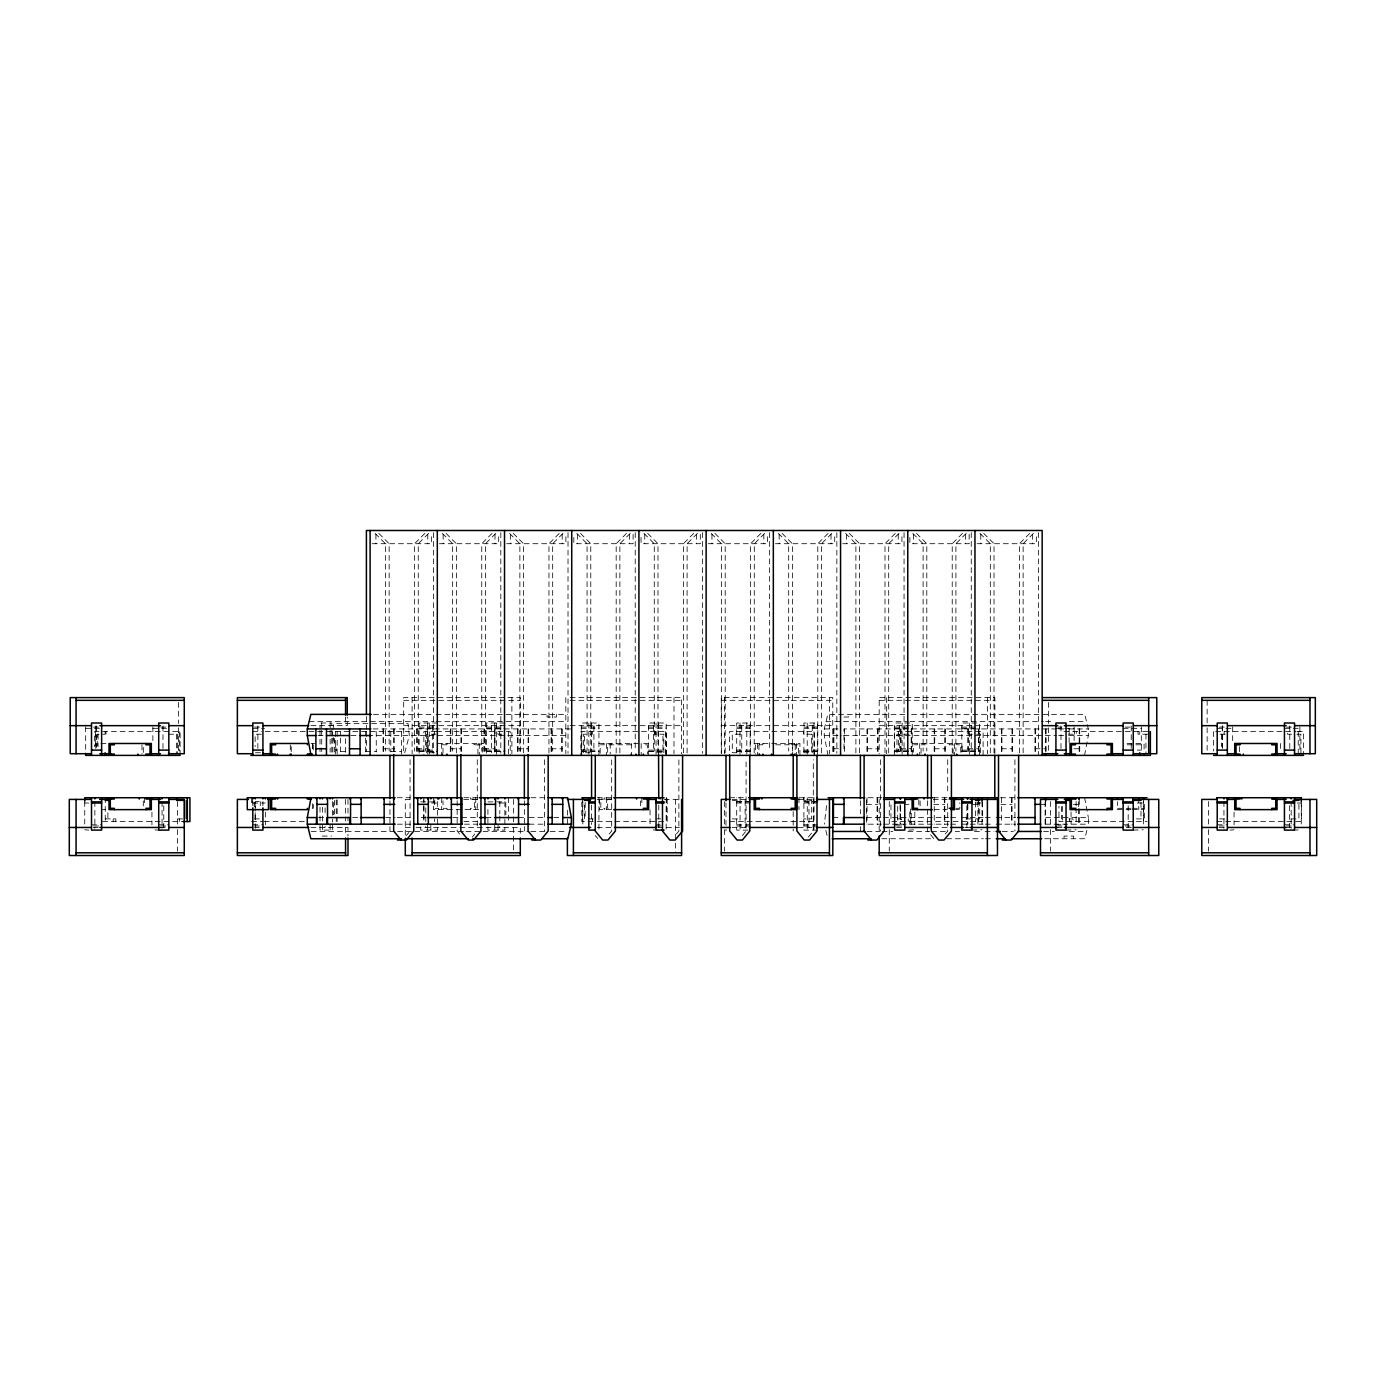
<?xml version="1.0" encoding="UTF-8"?>
<svg xmlns="http://www.w3.org/2000/svg" width="1386" height="1386" viewBox="0 0 1386 1386"><rect width="100%" height="100%" fill="white"/><g stroke="black" fill="none" stroke-linecap="round" stroke-linejoin="round"><path stroke-width="0.75" stroke-dasharray="5 3.75" d="M332.9 729.59L333.853 723.648L408.056 723.648L409.32 735.55L404.019 755.387M826.576 805.664L824.306 824.185M1084.545 755.387L1088.322 735.55L1088.322 728.932L1084.753 714.379L909.857 714.379M828.031 755.387L824.254 735.55L824.254 728.932L827.823 714.379L907.709 714.379M1086.832 830.422L1084.805 838.738L1043.779 838.738M406.358 835.533L408.818 832.518M472.331 837.04L474.792 834.025M609.199 834.025L611.676 831.011L611.676 759.719M676.42 834.025L678.88 831.011L678.88 759.719M742.394 835.533L746.084 831.011L746.084 759.719M808.35 837.04L813.305 831.011L813.305 759.719M945.235 834.025L947.712 831.011L947.712 802.927M424.844 533.419L414.553 543.71L414.553 751.073M428.551 533.419L418.26 543.71L418.26 751.073M492.047 533.419L481.756 543.71L481.756 751.073M495.755 533.419L485.464 543.71L485.464 751.073M559.251 533.419L548.96 543.71L548.96 753.239M562.959 533.419L552.668 543.71L552.668 751.073M626.472 533.419L616.181 543.71L616.181 753.239M630.162 533.419L619.871 543.71L619.871 753.239M693.676 533.419L683.385 543.71L683.385 753.239M697.383 533.419L687.092 543.71L687.092 753.239M760.879 533.419L750.588 543.71L750.588 751.073M764.587 533.419L754.296 543.71L754.192 755.387M828.083 533.419L817.792 543.71L817.792 751.073M831.791 533.419L821.5 543.71L821.5 753.239M895.287 533.419L884.996 543.71L884.996 753.239M898.994 533.419L888.703 543.71L888.703 753.239M962.49 533.419L952.217 543.71L952.217 753.239M966.198 533.419L955.907 543.71L955.907 751.073M1029.711 533.419L1019.42 543.71L1019.42 753.239M1033.402 533.419L1023.128 543.71L1023.128 753.239M372.228 543.71L431.496 543.71L431.496 534.268M439.431 543.71L498.7 543.71L498.7 534.268M506.635 543.71L565.904 543.71L565.904 534.268M708.246 543.71L767.515 543.71L767.515 534.268M775.467 543.71L834.736 543.71L834.736 534.268M842.671 543.71L901.939 543.71L901.939 534.268M977.078 543.71L1036.347 543.71L1036.347 534.268M570.131 697.608L681.6 697.608L681.6 753.707M403.69 700.328L520.304 700.328M570.131 700.328L681.6 700.328M721.257 700.328L832.761 700.328M879.192 700.328L994.871 700.328M373.475 714.379L433.922 714.379M436.088 714.379L567.792 714.379M843.866 717.03L848.544 717.03L848.544 714.379M309.078 721.656L433.974 721.656M436.088 721.656L567.411 721.656M826.039 721.656L908.194 721.656M909.996 721.656L1043.467 721.656M1045.633 721.656L1054.244 721.656M1069.316 721.656L1086.537 721.656M437.647 723.007L419.126 723.007L419.126 755.387M504.868 723.007L486.347 723.007L486.347 755.387M310.949 725.658L347.262 725.658L347.262 717.03M403.69 725.658L520.304 725.658M570.131 725.658L681.6 725.658M721.257 725.658L832.761 725.658M879.192 725.658L994.871 725.658M93.538 727.096L99.601 727.096M160.741 727.096L166.805 727.096M254.504 727.096L260.568 727.096M419.126 727.096L435.637 727.096M486.347 727.096L502.841 727.096M581.254 727.096L598.943 727.096M648.457 727.096L666.164 727.096M736.694 727.096L750.121 727.096M803.897 727.096L817.324 727.096M894.628 727.096L912.231 727.096M961.832 727.096L979.434 727.096M1057.951 727.096L1061.988 727.096M1125.155 727.096L1131.219 727.096M1219.247 727.096L1225.311 727.096M1286.451 727.096L1292.514 727.096M85.672 728.308L101.628 728.308M152.876 728.308L168.832 728.308M252.806 728.308L264.605 728.308M419.126 728.308L437.647 728.308M486.347 728.308L504.868 728.308M581.254 728.308L598.943 728.308M648.457 728.308L666.164 728.308M736.694 728.308L750.121 728.308M803.897 728.308L817.324 728.308M894.628 728.308L912.231 728.308M961.832 728.308L979.434 728.308M1055.924 728.308L1074.133 728.308M1123.145 728.308L1141.336 728.308M1217.22 728.308L1232.674 728.308M1284.441 728.308L1299.877 728.308M373.059 728.932L571.361 728.932M824.254 728.932L839.206 728.932M1056.582 728.932L843.97 728.932L843.97 752.182M1058.661 728.932L1067.047 728.932M1068.606 728.932L1088.322 728.932M252.495 731.583L261.4 731.583M265.194 731.583L324.913 731.583M326.576 731.583L409.32 731.583M436.122 731.583L423.873 731.583L423.873 755.387M436.573 731.583L510.204 731.583L510.204 755.387M1063.928 731.583L1150.363 731.583M1215.661 731.583L1296.101 731.583M1297.209 731.583L1303.568 731.583L1303.568 755.387M168.642 734.216L177.46 734.216L177.46 752.737M261.4 734.216L255.145 734.216L255.145 746.569M436.122 734.216L426.507 734.216L426.507 752.737M501.923 734.216L497.955 734.216L497.955 731.583M740.245 734.216L732.258 734.216L732.31 752.737L740.245 752.737M909.025 734.216L896.967 734.216L896.967 752.737M972.366 734.216L968.398 734.216L968.398 731.583M976.506 734.216L980.474 734.216L980.474 752.737M1068.346 734.216L1076.281 734.216L1076.281 731.583M1147.712 734.216L1138.01 734.216L1138.01 731.583M1220.165 734.216L1225.501 734.216M1291.596 734.216L1287.629 734.216L1287.629 731.583M1296.949 734.216L1300.917 734.216L1300.917 752.737M318 735.55L324.878 735.55M350.987 735.55L357.38 735.55M367.775 735.55L567.706 735.55M824.254 735.55L841.839 735.55M843.97 735.55L1056.582 735.55M1058.661 735.55L1067.047 735.55M1068.606 735.55L1088.322 735.55M100.953 743.485L106.254 743.485M311.088 743.485L314.622 743.485M436.936 743.485L484.009 743.485M598.839 743.485L639.137 743.485M648.665 743.485L643.381 743.485L643.381 744.802L647.349 744.802L647.349 754.071M754.192 743.485L799.93 743.485L799.93 755.387M912.127 743.485L962.057 743.485L962.057 751.42M1127.13 743.485L1144.074 743.485L1144.074 752.217M631.358 744.802L607.657 744.802L607.657 754.071M775.727 744.802L798.613 744.802L798.613 754.071M1127.13 744.802L1144.074 744.802M383.09 748.769L394.213 748.769M416.701 748.769L427.806 748.769M450.294 748.769L461.417 748.769M483.905 748.769L495.01 748.769M517.515 748.769L528.62 748.769M551.108 748.769L562.231 748.769M833.384 748.769L839.206 748.769M866.978 748.769L878.1 748.769M900.588 748.769L911.174 748.769M934.199 748.769L945.304 748.769M967.792 748.769L978.377 748.769M1001.402 748.769L1012.508 748.769M1034.995 748.769L1045.581 748.769M1073.89 748.769L1079.711 748.769M419.126 750.103L437.647 750.103M486.347 750.103L504.868 750.103M581.254 750.103L598.943 750.103M648.457 750.103L666.164 750.103M736.694 750.103L750.121 750.103M803.897 750.103L817.324 750.103M894.628 750.103L912.231 750.103M961.832 750.103L979.434 750.103M1137.3 750.103L1141.336 750.103M340.523 751.42L345.807 751.42M365.661 751.42L376.247 751.42M390.8 751.42L401.386 751.42M419.126 751.229L437.647 751.229M486.347 751.229L504.868 751.229M581.254 751.229L598.943 751.229M648.457 751.229L666.164 751.229M736.694 751.229L750.121 751.229M803.897 751.229L817.324 751.229M894.628 751.229L912.231 751.229M961.832 751.229L979.434 751.229M419.126 751.61L437.647 751.61M486.347 751.61L504.868 751.61M581.254 751.61L598.943 751.61M648.457 751.61L666.164 751.61M736.694 751.61L750.121 751.61M803.897 751.61L817.324 751.61M894.628 751.61L912.231 751.61M961.832 751.61L979.434 751.61M255.457 752.737L263.08 752.737M434.459 752.737L428.187 752.737L428.187 734.216M590.401 752.737L584.459 752.737L584.459 734.216M656.999 752.737L662.958 752.737L662.958 734.216M803.689 752.737L811.676 752.737L811.676 734.216L803.689 734.216L803.689 731.583M397.28 797.73L410.221 797.73M463.894 797.73L479.192 797.73M530.942 797.73L546.032 797.73M597.331 797.73L612.162 797.73M729.66 797.73L746.811 797.73M799.514 797.73L817.376 797.73M881.964 797.73L866.51 797.73L866.51 824.185L881.427 824.185M933.298 797.73L948.474 797.73M1000.536 797.73L1015.609 797.73M611.624 799.046L607.657 799.046L607.657 808.315L611.624 808.315M409.615 799.41L405.284 799.41L405.284 836.087M463.704 799.41L479.192 799.41M597.21 799.41L612.352 799.41M664.292 799.41L679.435 799.41M732.085 799.41L747.227 799.41M798.197 799.41L814.31 799.41M933.298 799.41L948.44 799.41M732.31 800.38L740.245 800.38M259.286 801.506L255.249 801.506L255.249 828.343M736.694 801.506L750.173 801.506M803.897 801.506L817.376 801.506M420.72 801.888L428.811 801.888M429.573 801.888L437.647 801.888M487.924 801.888L496.015 801.888M496.777 801.888L504.868 801.888M736.694 801.888L750.173 801.888M803.897 801.888L817.376 801.888M84.737 803.014L88.791 803.014M252.806 803.014L265.35 803.014M431.583 803.014L437.647 803.014M498.804 803.014L504.868 803.014M736.694 803.014L750.173 803.014M803.897 803.014L817.376 803.014M975.969 803.014L982.033 803.014M1137.265 803.014L1143.329 803.014M1297.209 803.014L1301.263 803.014M866.51 804.348L877.615 804.348M905.404 804.348L908.939 804.348M933.714 804.348L944.819 804.348M972.608 804.348L978.429 804.348M1000.917 804.348L1012.04 804.348M1039.812 804.348L1045.633 804.348M1073.422 804.348L1079.244 804.348M955.838 808.315L959.805 808.315L959.805 802.754M1117.601 808.315L1131.028 808.315M1132.431 808.315L1143.727 808.315M102.287 809.632L105.804 809.632M478.724 809.632L433.402 809.632L433.402 797.73M611.624 809.632L599.514 809.632L599.514 797.73M934.355 809.632L947.366 809.632M955.838 809.632L959.355 809.632M1131.028 809.632L1117.601 809.632L1117.601 801.697M1132.431 809.632L1143.727 809.632M318.537 817.567L324.878 817.567M352.668 817.567L359.009 817.567M385.741 817.567L395.218 817.567M397.384 817.567L410.377 817.567M421.188 817.567L426.23 817.567M452.945 817.567L477.46 817.567M486.105 817.567L494.767 817.567M518.572 817.567L524.913 817.567M529.157 817.567L545.893 817.567M553.759 817.567L560.637 817.567M832.899 817.567L839.258 817.567M866.51 817.567L881.427 817.567M883.575 817.567L948.492 817.567M950.657 817.567L959.32 817.567M961.486 817.567L983.124 817.567M985.29 817.567L993.935 817.567M996.101 817.567L1015.574 817.567M1045.633 817.567L1088.374 817.567L1088.374 824.185L1040.349 824.185M105.267 818.901L115.835 818.901L115.835 821.534M182.657 818.901L176.715 818.901L176.715 821.534M254.21 818.901L263.08 818.901M593.104 818.901L584.459 818.901L584.459 802.425M656.6 818.901L660.568 818.901M732.31 818.901L740.245 818.901M897.574 818.901L901.541 818.901L901.541 821.534M970.997 818.901L965.037 818.901L965.037 821.534M975.727 818.901L979.694 818.901L979.694 802.425M1068.952 818.901L1072.92 818.901L1072.92 821.534M1136.416 818.901L1144.351 818.901L1144.351 802.425M1219.559 818.901L1227.494 818.901M1290.99 818.901L1298.925 818.901L1298.925 802.425M102.633 821.534L183.056 821.534M251.559 821.534L263.08 821.534M264.258 821.534L305.405 821.534M463.981 821.534L478.898 821.534M593.104 821.534L581.808 821.534L581.808 802.061M597.331 821.534L667.186 821.534L667.186 797.73M729.66 821.534L814.327 821.534M1133.055 821.534L1058.973 821.534L1058.973 806.392M1136.416 821.534L1147.002 821.534M1216.908 821.534L1301.575 821.534L1301.575 797.73M397.384 824.185L410.377 824.185M464.466 824.185L477.46 824.185M529.157 824.185L545.893 824.185M883.575 824.185L948.492 824.185M950.657 824.185L959.32 824.185M961.486 824.185L983.124 824.185M985.29 824.185L993.935 824.185M996.101 824.185L1015.574 824.185M91.511 824.809L101.628 824.809M158.714 824.809L168.832 824.809M252.806 824.809L263.323 824.809M656.046 824.809L660.1 824.809M736.694 824.809L750.173 824.809M803.897 824.809L817.376 824.809M894.628 824.809L904.746 824.809M1055.924 824.809L1066.042 824.809M1123.145 824.809L1133.246 824.809M1217.22 824.809L1227.338 824.809M1284.441 824.809L1294.541 824.809M93.538 826.021L99.601 826.021M160.741 826.021L166.805 826.021M254.833 826.021L259.286 826.021M656.046 826.021L664.137 826.021M736.694 826.021L750.173 826.021M803.897 826.021L817.376 826.021M896.655 826.021L902.719 826.021M1057.951 826.021L1061.988 826.021M1125.155 826.021L1131.219 826.021M1219.247 826.021L1225.311 826.021M1286.451 826.021L1292.514 826.021M93.105 827.459L99.601 827.459M160.187 827.459L166.961 827.459M254.677 827.459L259.286 827.459M310.949 827.459L347.99 827.459L347.99 836.087M405.284 827.459L413.929 827.459M416.095 827.459L520.304 827.459L520.304 836.087M597.21 827.459L612.837 827.459M657.796 827.459L679.435 827.459M732.085 827.459L747.227 827.459M798.197 827.459L814.31 827.459M896.499 827.459L902.996 827.459M933.298 827.459L949.86 827.459M965.002 827.459L969.334 827.459M1057.795 827.459L1062.126 827.459M1126.298 827.459L1131.374 827.459M1219.091 827.459L1225.813 827.459M1286.173 827.459L1292.895 827.459M88.791 830.11L84.737 829.798M160.031 830.11L151.94 829.798M658.125 830.11L650.051 829.798M748.145 830.11L736.694 830.11L736.694 797.73M817.376 830.11L803.897 830.11L803.897 797.73M908.766 830.11L914.829 829.798M971.915 830.11L982.033 829.798M1066.007 830.11L1076.125 829.798M1133.211 830.11L1143.329 829.798M1230.006 830.11L1234.06 829.798M1293.173 830.11L1301.263 829.798M311.226 831.461L395.512 831.461M397.643 831.461L412.612 831.461M414.743 831.461L464.085 831.461M466.025 831.461L481.306 831.461M483.125 831.461L528.672 831.461M530.821 831.461L548.042 831.461M550.19 831.461L567.411 831.461M866.995 831.461L879.902 831.461M882.068 831.461L892.827 831.461M907.899 831.461L929.625 831.461M931.583 831.461L946.725 831.461M955.266 831.461L959.562 831.461M974.497 831.461L983.246 831.461M985.186 831.461L994.005 831.461M1002.286 831.461L1013.391 831.461M1043.519 831.461L1054.296 831.461M1069.368 831.461L1086.589 831.461M322.21 836.087L331.583 836.087M881.842 838.738L933.662 838.738M946.621 838.738L983.332 838.738M985.481 838.738L994.126 838.738M983.731 533.419L994.022 543.71L994.022 753.239M980.023 533.419L990.314 543.71L990.314 753.239M916.51 533.419L926.801 543.71L926.801 751.073M912.82 533.419L923.111 543.71L923.111 751.073M849.306 533.419L859.597 543.71L859.597 753.239M845.616 533.419L855.89 543.71L855.89 753.239M782.102 533.419L792.394 543.71L792.394 751.073M778.395 533.419L788.686 543.71L788.686 751.073M714.899 533.419L725.19 543.71L725.19 753.239M711.191 533.419L721.482 543.71L721.482 753.239M647.695 533.419L657.986 543.71L657.986 751.073M643.988 533.419L654.279 543.71L654.279 751.073M580.491 533.419L590.783 543.71L590.783 751.073M576.784 533.419L587.075 543.71L587.075 751.073M513.27 533.419L523.561 543.71L523.561 753.239M509.58 533.419L519.871 543.71L519.871 751.073M446.067 533.419L456.358 543.71L456.358 753.239M442.359 533.419L452.65 543.71L452.65 751.073M378.863 533.419L389.154 543.71L389.154 751.073M375.156 533.419L385.447 543.71L385.447 751.073M933.783 838.547L927.598 831.011L927.598 800.761M595.27 835.533L597.747 838.547M459.632 834.025L457.155 831.011L457.155 826.68M333.108 737.525L337.352 753.412M825.831 830.422L827.355 836.659M1084.597 797.73L1088.374 817.567M1301.263 801.506L1301.263 824.809M1299.877 726.853L1299.877 755.387M1298.214 731.583L1298.214 755.387M1291.146 801.506L1291.146 828.343M1289.777 725.918L1289.777 751.61M1289.482 805.768L1289.482 827.442M1280.404 743.485L1280.404 751.42M1239.396 746.656L1239.396 752.217M1234.06 812.109L1234.06 824.809M1232.674 726.853L1232.674 741.649M1224.133 731.583L1224.133 734.216M1223.942 801.506L1223.942 828.343M1222.573 725.918L1222.573 751.61M1222.279 725.935L1222.279 747.349M1221.534 734.216L1221.534 746.569M1213.547 731.583L1213.547 751.056M1208.505 801.576L1208.505 825.311M1208.505 829.573L1208.505 851.195M1207.137 700.328L1207.137 723.492M1207.137 727.806L1207.137 751.541M1145.945 734.216L1145.945 752.737M1143.641 797.73L1143.641 821.534M1143.329 801.506L1143.329 824.809M1141.336 726.853L1141.336 751.61M1140.99 802.425L1140.99 818.901M1139.777 731.583L1139.777 734.216M1138.772 797.73L1138.772 809.632M1131.236 725.918L1131.236 751.61M1128.187 805.768L1128.187 827.442M1079.711 728.932L1079.711 755.387M1079.192 728.932L1079.192 752.182M1079.244 799.375L1079.244 806.808M1079.244 808.748L1079.244 824.185M1078.706 801.732L1078.706 806.808M1078.706 808.748L1078.706 824.185M1076.125 801.506L1076.125 805.751M1076.125 807.865L1076.125 824.809M1074.496 731.583L1074.496 734.216M1074.133 726.853L1074.133 741.649M1073.44 838.738L1073.44 836.087L1064.067 836.087L1064.067 838.738M1071.066 811.884L1071.066 824.098M1069.559 818.901L1069.559 821.534M1069.126 728.932L1069.126 746.309M1062.334 806.392L1062.334 821.534M1061.624 806.548L1061.624 818.901M1060.983 725.935L1060.983 751.42M1050.571 801.576L1050.571 825.311M1050.571 829.573L1050.571 851.195M1048.596 702.442L1048.596 723.492M1048.596 727.806L1048.596 751.541M1046.118 728.932L1046.118 755.387M1045.581 728.932L1045.581 752.182M1045.633 801.039L1045.633 824.185M1045.113 801.732L1045.113 824.185M1038.46 532.657L1038.46 755.387M1035.533 728.932L1035.533 752.182M1034.995 728.932L1034.995 755.387M1032.639 534.268L1032.639 543.71M1014.916 759.719L1014.916 831.011M1012.508 728.932L1012.508 755.387M1011.988 728.932L1011.988 753.741M1012.04 797.73L1012.04 824.185M1011.503 797.73L1011.503 824.185M1001.922 728.932L1001.922 753.741M1001.402 728.932L1001.402 755.387M1001.454 797.73L1001.454 824.185M994.871 753.707L994.871 697.608L879.192 697.608L879.192 753.707M987.386 697.608L987.386 753.707M983.107 755.387L983.107 731.583L894.317 731.583L894.317 755.387M982.345 802.061L982.345 821.534L890.955 821.534L890.955 802.061M982.033 801.506L982.033 824.809M980.786 534.268L980.786 543.71M979.434 755.387L979.434 723.007L961.832 723.007L961.832 752.113M978.914 728.932L978.914 755.387M978.377 728.932L978.377 752.182M978.429 799.375L978.429 824.185M977.91 801.732L977.91 824.185M975.623 802.061L975.623 821.534M971.257 532.657L971.257 751.073M969.334 723.007L969.334 755.387M969.143 534.268L969.143 543.71L909.874 543.71L909.874 534.268M968.329 728.932L968.329 752.182M967.792 728.932L967.792 755.387M967.844 804.452L967.844 824.185M967.324 804.452L967.324 824.185M966.891 805.768L966.891 827.442M965.436 534.268L965.436 543.71M960.723 752.217L960.723 744.802L956.756 744.802L956.756 743.485M954.452 743.485L954.452 755.387M953.135 754.071L953.135 744.802L949.167 744.802L949.167 743.485M947.712 759.719L947.712 794.282M945.304 728.932L945.304 755.387M944.767 728.932L944.767 753.741M944.819 797.73L944.819 824.185M944.299 797.73L944.299 824.185M934.718 728.932L934.718 753.741M934.199 728.932L934.199 755.387M934.251 797.73L934.251 824.185M925.016 743.485L925.016 744.802L921.032 744.802L921.032 754.071M920.113 800.9L920.113 806.461M919.715 743.485L919.715 755.387M918.797 799.705L918.797 805.664M917.411 743.485L917.411 744.802L913.443 744.802L913.443 752.217M914.829 812.109L914.829 824.809M913.582 534.268L913.582 543.71M912.231 755.387L912.231 723.007L894.628 723.007L894.628 752.113M911.693 728.932L911.693 755.387M911.226 813.253L911.226 824.185M911.174 728.932L911.174 752.182M910.689 808.956L910.689 824.185M909.77 811.884L909.77 824.098M908.263 818.901L908.263 821.534M904.053 532.657L904.053 751.073M902.13 723.007L902.13 755.387M901.108 728.932L901.091 752.737M900.588 728.932L900.588 755.387M900.64 805.734L900.64 824.185M900.328 806.548L900.328 818.901M900.103 804.452L900.103 824.185M899.687 725.675L899.687 751.905M898.232 534.268L898.232 543.71M898.44 731.583L898.44 751.056M897.678 806.392L897.678 821.534M889.275 801.576L889.275 825.311M889.275 829.573L889.275 851.195M886.676 697.608L886.676 753.707M880.508 759.719L880.508 831.011M879.192 799.41L879.192 831.773M878.1 728.932L878.1 755.387M877.563 728.932L877.563 753.741M877.615 797.73L877.615 824.185M877.095 797.73L877.095 824.185M867.515 728.932L867.515 753.741M867.03 797.73L867.03 824.185M866.978 728.932L866.978 755.387M860.394 800.761L860.394 813.721M860.394 826.68L860.394 831.011M846.378 534.268L846.378 543.71M844.49 728.932L844.49 752.182M836.849 532.657L836.849 753.222M833.904 728.932L833.904 752.182M833.384 728.932L833.384 755.387M832.761 751.541L832.761 697.608L721.257 697.608L721.257 753.707M831.028 534.268L831.028 543.71M829.452 697.608L829.452 753.707M817.324 755.387L817.324 723.007L803.897 723.007L803.897 755.387M814.275 755.387L814.275 731.583L729.608 731.583L729.608 755.387M814.015 723.007L814.015 755.387M814.015 797.73L814.015 830.11M812.265 725.675L812.265 752.719M808.956 800.398L808.956 827.442M807.258 797.73L807.258 830.11M807.206 723.007L807.206 755.387M803.741 797.73L803.741 800.38L811.676 800.38L811.676 818.901L803.741 818.901L803.741 821.534M798.96 797.73L798.96 809.632M796.517 743.485L796.517 755.387M795.2 744.802L795.2 754.071M794.646 743.485L794.646 744.802M793.19 811.555L793.19 831.011M792.653 743.485L792.653 755.387M791.233 743.485L791.233 744.802M779.157 534.268L779.157 543.71M769.646 532.657L769.646 751.073M763.825 534.268L763.825 543.71M762.889 743.485L762.889 744.802L755.509 744.802L755.509 754.071M759.476 743.485L759.476 744.802M758.922 744.802L758.922 754.071M757.605 743.485L757.605 755.387M750.121 755.387L750.121 723.007L736.694 723.007L736.694 755.387M746.811 723.007L746.811 755.387M745.114 800.398L745.114 827.442M741.753 725.675L741.753 752.719M740.003 723.007L740.003 755.387M740.055 797.73L740.055 830.11M725.987 802.927L725.987 831.011M724.566 697.608L724.566 753.707M724.618 801.576L724.618 825.311M724.618 829.573L724.618 851.195M711.954 534.268L711.954 543.71M702.425 532.657L702.425 753.222M700.311 534.268L700.311 543.71L641.042 543.71L641.042 534.268M696.604 534.268L696.604 543.71M675.588 799.41L675.588 852.788M673.994 697.608L673.994 753.707M666.475 755.387L666.475 731.583L580.925 731.583L580.925 755.387M666.475 797.73L666.475 821.534M666.164 755.387L666.164 723.007L648.457 723.007L648.457 755.387M666.164 797.73L666.164 830.11M665.609 731.583L665.609 755.387M663.825 752.737L663.825 734.216L655.024 734.216L655.024 731.583M658.558 723.007L658.558 755.387M658.783 805.075L658.783 831.011M656.046 723.007L656.046 755.387M655.89 731.583L655.89 734.216M653.516 725.675L653.516 751.905M650.051 809.978L650.051 824.809M644.75 534.268L644.75 543.71M641.839 797.73L641.839 805.664M641.181 743.485L641.181 755.387M640.523 800.9L640.523 808.315M635.221 532.657L635.221 751.073M633.107 534.268L633.107 543.71L573.839 543.71L573.839 534.268M631.358 743.485L631.358 755.387M629.4 534.268L629.4 543.71M611.624 743.485L611.624 744.802M610.204 743.485L610.204 754.071M606.34 743.485L606.34 755.387M606.34 797.73L606.34 809.632M604.798 797.73L604.798 799.046L600.831 799.046L600.831 808.315L604.798 808.315L604.798 809.632M604.14 743.485L604.14 744.802L600.173 744.802L600.173 754.071M598.943 755.387L598.943 723.007L581.254 723.007L581.254 755.387M598.943 797.73L598.943 830.11M593.901 725.675L593.901 751.905M592.394 731.583L592.394 734.216L583.575 734.216L583.575 752.737M592.394 818.901L592.394 821.534M591.562 805.075L591.562 824.531M591.354 723.007L591.354 755.387M588.842 723.007L588.842 755.387M585.169 802.425L585.169 818.901M582.83 801.506L582.83 824.809M582.518 797.73L582.518 821.534M581.808 731.583L581.808 755.387M577.546 534.268L577.546 543.71M568.017 532.657L568.017 753.222M567.394 810.204L567.394 825.311M565.817 697.608L565.817 753.707M562.196 534.268L562.196 543.71M562.231 728.932L562.231 755.387M561.694 728.932L561.694 752.182M556.427 714.379L556.427 717.03L547.054 717.03L547.054 714.379M551.645 728.932L551.645 752.182M551.108 728.932L551.108 755.387M544.473 759.719L544.473 831.011M528.62 728.932L528.62 755.387M528.101 728.932L528.101 752.182M524.358 800.761L524.358 824.531M524.358 826.68L524.358 831.011M520.304 751.541L520.304 697.608L403.69 697.608L403.69 753.707M518.035 728.932L518.035 752.182M517.515 728.932L517.515 755.387M513.478 799.41L513.478 825.311M513.478 827.459L513.478 851.195M511.884 697.608L511.884 753.707M510.343 534.268L510.343 543.71M508.541 731.583L508.541 755.387M508.437 797.73L508.541 821.534M505.786 802.425L505.89 814.777M504.868 801.506L504.868 830.11L487.924 830.11L487.924 807.241M500.814 532.657L500.814 753.222M499.809 801.697L499.809 813.911M499.809 815.956L499.809 822.071M499.809 826.472L499.809 827.442M499.618 731.583L499.618 734.216M498.042 824.809L498.042 830.11M496.448 723.007L496.448 755.387M494.993 534.268L494.993 543.71M495.01 728.932L495.01 755.387M494.75 723.007L494.75 752.113M494.75 824.809L494.75 830.11M494.49 728.932L494.49 752.182M491.389 725.675L491.389 752.719M484.442 728.932L484.442 752.182M483.905 728.932L483.905 755.387M482.692 752.217L482.692 744.802L478.724 744.802L478.724 743.485M479.279 743.485L479.279 755.387M477.945 754.071L477.945 744.802L473.977 744.802L473.977 743.485M477.269 759.719L477.269 828.845M475.727 797.73L475.727 809.632M470.443 797.73L470.443 799.046L474.41 799.046L474.41 808.315L470.443 808.315L470.443 809.632M461.417 728.932L461.417 755.387M460.88 728.932L460.88 752.182M457.155 800.761L457.155 824.531M450.831 728.932L450.831 752.182M450.294 728.932L450.294 755.387M446.968 743.485L446.968 744.802L443 744.802L443 754.071M446.968 809.632L446.968 808.315L443 808.315L443 800.9M443.139 534.268L443.139 543.71M442.238 743.485L442.238 744.802M441.684 743.485L441.684 755.387M441.684 797.73L441.684 809.632M438.686 809.632L438.686 808.315L434.719 808.315L434.719 799.046M437.647 801.506L437.647 830.11L420.72 830.11L420.72 824.809M434.459 731.583L434.459 734.216M434.459 818.901L434.355 821.534M433.61 532.657L433.61 753.222M432.605 725.675L432.605 752.719M430.821 824.809L430.821 830.11M429.244 723.007L429.244 755.387M427.789 534.268L427.789 543.71M427.546 723.007L427.806 755.387M427.546 824.809L427.546 830.11M427.286 728.932L427.286 752.182M425.537 731.583L425.537 751.056M425.779 807.813L425.779 822.071M425.779 826.472L425.779 827.442M423.873 797.73L423.873 821.534L423.769 799.895M417.221 728.932L417.221 752.182M416.701 728.932L416.701 755.387M412.11 697.608L412.11 753.707M410.065 759.719L410.065 828.845M401.386 731.583L401.386 755.387M394.213 728.932L394.213 755.387M393.676 728.932L393.676 752.182M390.8 731.583L390.8 751.957M389.951 800.761L389.951 824.531M389.951 826.68L389.951 831.011M383.627 728.932L383.627 752.182M383.09 728.932L383.09 755.387M376.247 731.583L376.247 751.957M375.918 534.268L375.918 543.71M366.406 716.458L366.406 729.434M366.406 731.6L366.406 751.073M365.661 731.583L365.661 735.55M365.661 738.062L365.661 751.957M347.99 799.41L347.99 820.997M345.564 717.03L345.564 725.658M345.564 738.599L345.564 753.707M345.564 799.41L345.564 820.997M345.564 827.459L345.564 836.087M340.523 731.583L340.523 735.55M340.523 738.062L340.523 751.957M337.162 731.583L337.162 755.387M337.162 799.895L337.162 821.534M336.244 799.895L336.244 821.534M335.499 731.583L335.499 755.387M334.511 738.34L334.511 752.737M334.511 800.38L334.511 814.777M333.593 802.425L333.593 814.777M332.848 738.34L332.848 752.737M332.588 731.583L332.588 735.55M332.553 801.506L332.553 822.037M332.553 824.809L332.553 830.11L320.01 830.11L320.01 824.809M331.808 752.113L331.808 723.007L320.01 723.007L320.01 728.308M330.128 723.007L330.128 728.308M330.128 730.422L330.128 752.113M330.128 824.809L330.128 830.11M325.069 807.813L325.069 815.956M325.069 826.472L325.069 827.442M322.453 807.241L322.453 822.037M322.453 824.809L322.453 830.11M321.708 723.007L321.708 728.308M321.708 730.422L321.708 751.61M320.01 730.422L320.01 751.61M320.01 807.241L320.01 822.037M313.288 744.802L313.288 750.363M313.34 804.608L313.34 808.315M312.63 743.485L312.63 749.445M312.63 803.672L312.63 809.632M312.387 743.485L312.387 750.363M291.233 746.656L291.233 752.217M290.298 744.802L290.298 752.217M265.35 812.109L265.35 824.809M262.924 801.506L262.924 805.751M260.291 801.697L260.291 805.768M257.865 725.935L257.865 751.42M255.145 802.425L255.145 810.654M255.145 812.716L255.145 818.901M254.21 802.425L254.21 806.548M252.806 801.506L252.806 805.751M252.495 797.73L252.495 806.392M251.559 797.73L251.559 806.392M180.093 755.387L180.093 731.583L94.56 731.583L94.56 746.725M179.227 731.583L179.227 751.056M179.331 818.901L179.331 821.534M178.413 702.442L178.413 723.492M178.413 727.806L178.413 751.541M177.495 801.576L177.495 825.311M177.495 829.573L177.495 851.195M176.576 734.216L176.576 752.737M163.773 805.768L163.773 827.442M162.976 725.918L162.976 751.61M162.058 801.506L162.058 828.343M152.876 726.853L152.876 741.649M151.94 812.109L151.94 824.809M144.612 797.73L144.612 805.664M143.295 747.452L143.295 753.412M143.295 800.9L143.295 806.461M141.978 744.802L141.978 754.071M113.202 818.901L113.202 821.534M107.883 812.716L107.883 818.901M106.012 731.583L106.012 734.216M105.145 731.583L105.145 734.216L97.193 734.216L97.193 746.569M105.249 797.73L105.249 821.534M98.077 734.216L98.077 746.569M96.57 725.935L96.57 747.349M95.773 725.918L95.773 751.61M95.426 731.583L95.426 746.725M94.854 801.506L94.854 828.343M85.672 726.853L85.672 755.387M84.737 801.506L84.737 824.809"/><path stroke-width="1.5" d="M401.542 838.738L310.862 838.738L307.294 824.185L307.294 817.567L311.053 797.73M311.053 755.387L307.294 735.55L307.294 728.932L310.862 714.379L371.309 714.379M548.18 797.73L567.584 797.73L571.361 817.567L571.361 824.185L567.792 838.738L541.874 838.738M1042.653 697.608L1156.773 697.608L1156.773 753.707L1150.293 753.707M76.074 700.328L184.269 700.328M237.37 700.328L345.564 700.328M1042.653 700.328L1148.682 700.328M1201.783 700.328L1309.978 700.328M70.218 725.658L91.216 725.658M99.879 725.658L160.464 725.658M169.127 725.658L184.269 725.658M237.37 725.658L252.512 725.658M263.34 725.658L308.783 725.658M1042.653 725.658L1057.795 725.658M1064.292 725.658L1122.712 725.658M1133.54 725.658L1156.773 725.658M1201.783 725.658L1216.925 725.658M1227.753 725.658L1286.173 725.658M1294.836 725.658L1315.331 725.658M307.294 728.932L370.894 728.932M307.294 735.55L315.887 735.55M326.472 735.55L349.497 735.55M360.083 735.55L370.894 735.55M315.887 748.769L326.472 748.769M349.497 748.769L360.083 748.769M91.511 750.103L101.628 750.103M158.714 750.103L168.832 750.103M252.806 750.103L262.924 750.103M1055.924 750.103L1066.042 750.103M1123.145 750.103L1133.246 750.103M1217.22 750.103L1227.338 750.103M1284.441 750.103L1294.541 750.103M91.216 753.707L70.218 753.707L70.218 697.608L184.269 697.608L184.269 753.707L169.127 753.707M99.879 753.707L110.689 753.707M149.636 753.707L160.464 753.707M252.512 753.707L237.37 753.707L237.37 697.608L347.262 697.608L347.262 715.107M263.34 753.707L271.985 753.707M1042.653 753.707L1057.795 753.707M1064.292 753.707L1070.789 753.707M1111.901 753.707L1122.712 753.707M1133.54 753.707L1148.682 753.707L1148.682 697.608M1216.925 753.707L1201.783 753.707L1201.783 697.608L1315.331 697.608L1315.331 753.707L1294.836 753.707M1227.753 753.707L1236.416 753.707M1275.363 753.707L1286.173 753.707M180.093 755.387L85.672 755.387L85.672 753.447M250.831 755.387L1150.363 755.387L1150.363 731.583M1213.547 755.387L1303.568 755.387M102.287 797.73L189.917 797.73L189.917 821.534L183.056 821.534M395.131 797.73L247.28 797.73L247.28 809.632L268.451 809.632L268.451 797.73M414.535 797.73L461.971 797.73L461.936 824.185M479.192 797.73L529.157 797.73M581.808 797.73L594.906 797.73M613.738 797.73L664.137 797.73M748.717 797.73L797.4 797.73M828.083 797.73L864.725 797.73M884.129 797.73L932.553 797.73M949.479 797.73L998.37 797.73M1017.774 797.73L1147.002 797.73M1216.908 797.73L1301.575 797.73M311.313 799.046L307.346 799.046L307.346 797.73M949.167 799.046L953.135 799.046L953.135 808.315L949.167 808.315M91.216 799.41L69.3 799.41L69.3 855.509L184.269 855.509L184.269 799.41L169.127 799.41M99.601 799.41L110.689 799.41M149.636 799.41L160.464 799.41M248.458 799.41L237.37 799.41L237.37 855.509L347.99 855.509L347.99 838.01M267.671 799.41L271.985 799.41M567.394 799.41L590.713 799.41M646.967 799.41L655.63 799.41M729.92 799.41L721.257 799.41L721.257 855.509L832.813 855.509L832.813 799.41L816.475 799.41M749.393 799.41L753.724 799.41M883.523 799.41L894.334 799.41M905.162 799.41L911.659 799.41M954.937 799.41L963.582 799.41M970.079 799.41L997.47 799.41L997.47 855.509L879.192 855.509L879.192 835.897M1057.795 799.41L1040.488 799.41L1040.488 855.509L1158.765 855.509L1158.765 799.41L1133.54 799.41M1064.292 799.41L1070.789 799.41M1111.901 799.41L1122.712 799.41M1217.168 799.41L1201.783 799.41L1201.783 855.509L1316.7 855.509L1316.7 799.41L1294.836 799.41M1227.753 799.41L1236.416 799.41M1275.363 799.41L1286.173 799.41M105.267 800.38L109.234 800.38M584.459 800.38L590.401 800.38M975.727 800.38L979.694 800.38M1065.591 800.38L1069.559 800.38L1069.559 797.73M1140.99 800.38L1133.055 800.38L1133.055 797.73M1292.982 800.38L1298.925 800.38M91.511 801.888L101.628 801.888M158.714 801.888L168.832 801.888M588.842 801.888L594.906 801.888M656.046 801.888L664.137 801.888M894.628 801.888L904.746 801.888M961.832 801.888L971.95 801.888M1055.924 801.888L1066.042 801.888M1123.145 801.888L1133.246 801.888M1217.22 801.888L1227.338 801.888M1284.441 801.888L1294.541 801.888M91.511 803.014L101.628 803.014M158.714 803.014L168.832 803.014M588.842 803.014L594.906 803.014M656.046 803.014L664.137 803.014M894.628 803.014L904.746 803.014M961.832 803.014L971.95 803.014M1055.924 803.014L1066.042 803.014M1123.145 803.014L1133.246 803.014M1217.22 803.014L1227.338 803.014M1284.441 803.014L1294.541 803.014M316.944 804.348L327.529 804.348M350.554 804.348L361.14 804.348M384.147 804.348L394.733 804.348M417.758 804.348L428.343 804.348M451.368 804.348L461.936 804.348M484.961 804.348L495.547 804.348M518.572 804.348L529.157 804.348M552.165 804.348L562.751 804.348M833.436 804.348L844.022 804.348M1035.047 804.348L1040.349 804.348M613.738 809.632L648.665 809.632L648.665 797.73M932.241 809.632L912.127 809.632L912.127 797.73M950.935 809.632L954.452 809.632L954.452 797.73M307.294 817.567L316.424 817.567L316.424 824.185M360.603 817.567L384.407 817.567M427.685 817.567L451.49 817.567M479.625 817.567L486.105 817.567M494.767 817.567L518.572 817.567M547.99 817.567L552.165 817.567M562.751 817.567L571.361 817.567M864.414 817.567L843.485 817.567L843.485 824.185M1017.74 817.567L1035.047 817.567M307.294 824.185L395.218 824.185M414.709 824.185L462.3 824.185M479.625 824.185L529.157 824.185M547.99 824.185L571.361 824.185M832.899 824.185L864.414 824.185M1017.74 824.185L1040.349 824.185M69.3 827.459L91.216 827.459M99.879 827.459L160.464 827.459M169.127 827.459L184.269 827.459M237.37 827.459L252.512 827.459M263.34 827.459L308.783 827.459M569.559 827.459L590.713 827.459M614.518 827.459L655.63 827.459M721.257 827.459L729.92 827.459M749.393 827.459L796.985 827.459M816.475 827.459L832.813 827.459M883.523 827.459L894.334 827.459M905.162 827.459L931.132 827.459M950.605 827.459L963.582 827.459M970.079 827.459L997.47 827.459M1040.488 827.459L1057.795 827.459M1064.292 827.459L1122.712 827.459M1133.54 827.459L1158.765 827.459M1201.783 827.459L1216.925 827.459M1227.753 827.459L1286.173 827.459M1294.836 827.459L1316.7 827.459M594.906 830.11L588.842 830.11L588.842 797.73M664.137 830.11L656.046 830.11L656.046 797.73L655.89 800.38M832.553 831.461L864.847 831.461M996.17 831.461L1000.467 831.461M1017.688 831.461L1041.371 831.461M405.855 838.738L468.468 838.738M472.782 838.738L535.394 838.738M832.189 838.738L871.049 838.738M996.274 838.738L1004.919 838.738M1011.399 838.738L1041.614 838.738M397.349 840.055L406.358 840.055L413.756 831.011L413.756 755.387M531.774 840.055L540.765 840.055L548.18 831.011L548.18 755.387M867.809 840.055L876.801 840.055L884.216 831.011L884.216 755.387M1002.217 840.055L1011.208 840.055L1018.623 831.011L1018.623 755.387M76.074 852.788L184.269 852.788M237.37 852.788L345.564 852.788M412.11 852.788L520.304 852.788M573.406 852.788L681.6 852.788M721.257 852.788L829.452 852.788M879.192 852.788L987.386 852.788M1040.488 852.788L1148.682 852.788M1201.783 852.788L1309.978 852.788M1005.924 840.055L998.509 831.011L998.509 755.387M871.499 840.055L864.102 831.011L864.102 755.387M535.481 840.055L528.066 831.011L528.101 754.556M401.056 840.055L393.659 831.011L393.676 754.556M1309.978 697.608L1309.978 753.707M1309.978 799.41L1309.978 855.509M1301.263 797.73L1301.263 801.247M1294.541 755.387L1294.541 723.007L1284.441 723.007L1284.441 755.387M1294.541 797.73L1294.541 830.11L1284.441 830.11L1284.441 797.73M1291.146 797.73L1291.146 798.908M1277.043 755.387L1277.043 743.485L1234.718 743.485L1234.718 755.387M1277.043 797.73L1277.043 809.632L1234.718 809.632L1234.718 797.73M1275.12 754.071L1275.12 755.387M1273.457 797.73L1273.457 799.046M1271.759 743.485L1271.759 744.802L1275.726 744.802L1275.726 754.071L1271.759 754.071L1271.759 755.387M1271.759 797.73L1271.759 799.046L1275.726 799.046L1275.726 808.315L1271.759 808.315L1271.759 809.632M1243.363 754.071L1243.363 755.387M1241.7 797.73L1241.7 799.046M1240.002 743.485L1240.002 744.802L1236.035 744.802L1236.035 754.071L1240.002 754.071L1240.002 755.387M1240.002 797.73L1240.002 799.046L1236.035 799.046L1236.035 808.315L1240.002 808.315L1240.002 809.632M1234.06 797.73L1234.06 798.908M1227.494 797.73L1227.494 800.38M1227.338 755.387L1227.338 723.007L1217.22 723.007L1217.22 755.387M1227.338 797.73L1227.338 830.11L1217.22 830.11L1217.22 797.73M1223.942 797.73L1223.942 798.908M1148.682 799.41L1148.682 855.509M1144.074 754.071L1144.074 755.387M1143.727 797.73L1143.727 799.046M1143.329 797.73L1143.329 798.908M1139.777 752.737L1139.777 755.387M1138.772 797.73L1138.772 799.046M1133.246 755.387L1133.246 723.007L1123.145 723.007L1123.145 755.387M1133.246 797.73L1133.246 830.11L1123.145 830.11L1123.145 797.73M1122.903 754.071L1122.903 755.387M1122.556 797.73L1122.556 799.046M1117.601 797.73L1117.601 799.046M1112.386 755.387L1112.386 743.485L1070.061 743.485L1070.061 755.387M1112.386 797.73L1112.386 809.632L1070.061 809.632L1070.061 797.73M1107.102 743.485L1107.102 744.802L1111.07 744.802L1111.07 754.071L1107.102 754.071L1107.102 755.387M1107.102 797.73L1107.102 799.046L1111.07 799.046L1111.07 808.315L1107.102 808.315L1107.102 809.632M1079.244 797.73L1079.244 799.029M1078.706 797.73L1078.706 799.029M1076.125 797.73L1076.125 798.908M1075.345 743.485L1075.345 744.802L1071.378 744.802L1071.378 754.071L1075.345 754.071L1075.345 755.387M1075.345 797.73L1075.345 799.046L1071.378 799.046L1071.378 808.315L1075.345 808.315L1075.345 809.632M1068.658 797.73L1068.658 799.029M1068.121 797.73L1068.121 799.029M1066.042 755.387L1066.042 723.007L1055.924 723.007L1055.924 755.387M1066.042 797.73L1066.042 830.11L1055.924 830.11L1055.924 797.73M1045.581 753.534L1045.581 755.387M1045.633 797.73L1045.633 801.039M1045.113 797.73L1045.113 799.029M1042.168 755.387L1042.168 530.491L366.406 530.491L366.406 714.31M1035.047 797.73L1035.047 824.185M1034.528 797.73L1034.528 799.029M994.802 755.387L994.802 798.596M987.386 799.41L987.386 855.509M982.033 797.73L982.033 801.247M978.429 797.73L978.429 799.029M977.91 797.73L977.91 799.029M974.964 530.491L974.964 755.387M971.95 797.73L971.95 830.11L961.832 830.11L961.832 797.73M967.844 797.73L967.844 799.029M967.324 797.73L967.324 799.029M956.756 754.071L956.756 755.387M955.838 797.73L955.838 799.046M951.42 755.387L951.42 831.011L944.005 840.055L938.72 840.055L931.305 831.011L931.305 755.387M927.598 755.387L927.598 798.596M925.016 754.071L925.016 755.387M924.081 797.73L924.081 799.046M917.411 754.071L917.411 755.387M917.411 797.73L917.411 799.046L913.443 799.046L913.443 808.315L917.411 808.315L917.411 809.632M914.829 797.73L914.829 798.908M911.226 797.73L911.226 799.029M910.689 797.73L910.689 799.029M907.761 530.491L907.761 755.387M904.746 797.73L904.746 830.11L894.628 830.11L894.628 797.73M900.64 797.73L900.64 799.029M900.103 797.73L900.103 799.029M860.394 755.387L860.394 798.596M844.022 797.73L844.022 824.185M843.485 797.73L843.485 799.029M840.557 530.491L840.557 755.387M833.436 797.73L833.436 824.185M832.899 797.73L832.899 799.029M829.452 799.41L829.452 855.509M817.376 797.73L817.376 801.247M816.995 755.387L816.995 831.011L809.597 840.055L804.296 840.055L796.898 831.011L796.898 755.387M796.517 797.73L796.517 809.632L754.192 809.632L754.192 797.73M794.646 754.071L794.646 755.387M793.658 797.73L793.658 799.046M793.19 755.387L793.19 798.596M792.653 754.071L792.653 755.387M791.233 754.071L791.233 755.387M791.233 797.73L791.233 799.046L795.2 799.046L795.2 808.315L791.233 808.315L791.233 809.632M773.336 530.491L773.336 755.387M771.5 754.071L771.5 755.387M762.889 754.071L762.889 755.387M761.919 797.73L761.919 799.046M759.476 754.071L759.476 755.387M759.476 797.73L759.476 799.046L755.509 799.046L755.509 808.315L759.476 808.315L759.476 809.632M750.173 797.73L750.173 798.908M749.791 755.387L749.791 831.011L742.394 840.055L737.092 840.055L729.694 831.011L729.694 755.387M725.987 755.387L725.987 800.761M706.132 530.491L706.132 755.387M682.588 755.387L682.588 831.011L675.173 840.055L669.888 840.055L662.473 831.011L662.473 755.387M681.6 799.41L681.6 855.509L567.394 855.509L567.394 838.01M660.152 797.73L660.152 798.908M658.558 754.798L658.783 798.596M650.051 797.73L650.051 798.908M643.381 754.071L643.381 755.387M643.381 797.73L643.381 799.046L647.349 799.046L647.349 808.315L643.381 808.315L643.381 809.632M638.929 530.491L638.929 755.387M636.555 797.73L636.555 799.046M635.879 754.071L635.879 755.387M631.358 754.071L631.358 755.387M615.384 755.387L615.384 831.011L607.969 840.055L602.685 840.055L595.27 831.011L595.27 755.387M592.948 797.73L592.948 798.908M591.562 755.387L591.562 798.596M582.83 797.73L582.83 798.908M573.406 799.41L573.406 855.509M571.725 530.491L571.725 755.387M562.751 797.73L562.751 824.185M562.231 797.73L562.231 799.029M552.165 797.73L552.165 824.185M551.645 797.73L551.645 799.029M528.62 797.73L528.62 799.029M524.358 755.387L524.358 798.596M520.304 838.01L520.304 855.509L405.284 855.509L405.284 838.253M518.572 797.73L518.572 824.185M518.035 797.73L518.035 799.029M504.868 797.73L504.868 798.908M504.521 530.491L504.521 755.387M498.042 797.73L498.042 798.908M495.547 797.73L495.547 824.185M495.01 797.73L495.01 799.029M494.75 797.73L494.75 798.908M487.924 797.73L487.924 798.908M484.961 797.73L484.961 824.185M484.442 797.73L484.442 799.029M480.959 755.387L480.959 831.011L473.562 840.055L468.26 840.055L460.862 831.011L460.88 754.556M461.417 797.73L461.417 799.029M457.155 755.387L457.155 798.596M451.368 797.73L451.368 824.185M450.831 797.73L450.831 799.029M446.968 754.071L446.968 755.387M446.968 797.73L446.968 799.046M442.238 754.071L442.238 755.387M438.686 797.73L438.686 799.046M437.647 797.73L437.647 798.908M437.318 530.491L437.318 755.387M430.821 797.73L430.821 798.908M428.343 797.73L428.343 824.185M427.546 797.73L427.806 799.029M420.72 797.73L420.72 798.908M417.758 797.73L417.758 824.185M417.221 797.73L417.221 799.029M412.11 838.01L412.11 855.509M394.213 797.73L394.213 799.029M389.951 755.387L389.951 798.596M384.147 797.73L384.147 824.185M383.627 797.73L383.627 799.029M370.097 530.491L370.097 755.387M361.14 797.73L361.14 824.185M360.603 797.73L360.603 799.029M360.083 728.932L360.083 755.387M350.554 797.73L350.554 824.185M350.017 797.73L350.017 799.029M350.017 824.185L350.017 817.567L327.009 817.567L327.009 824.185M349.497 728.932L349.497 755.387M345.564 697.608L345.564 715.107M345.564 838.01L345.564 855.509M332.553 797.73L332.553 798.908M330.128 797.73L330.128 798.908M327.529 797.73L327.529 824.185M327.009 797.73L327.009 799.029M326.472 728.932L326.472 755.387M322.453 797.73L322.453 798.908M320.01 797.73L320.01 798.908M316.944 797.73L316.944 824.185M316.424 797.73L316.424 799.029M315.887 728.932L315.887 755.387M312.387 754.071L312.387 755.387M311.469 755.387L311.469 754.071L307.346 754.071L307.346 755.387M309.321 754.071L309.321 755.387M309.373 797.73L309.373 799.046M307.346 744.802L307.346 743.485L270.305 743.485L270.305 755.387M307.346 808.315L307.346 809.632L270.305 809.632L270.305 797.73M291.233 754.071L291.233 755.387M290.298 754.071L290.298 755.387M277.581 754.071L277.581 755.387M277.633 797.73L277.633 799.046M275.589 743.485L275.589 744.802L271.621 744.802L271.621 754.071L275.589 754.071L275.589 755.387M275.589 797.73L275.589 799.046L271.621 799.046L271.621 808.315L275.589 808.315L275.589 809.632M265.35 797.73L265.35 798.908M263.08 752.737L263.08 755.387M262.924 755.387L262.924 723.007L252.806 723.007L252.806 755.387M262.924 797.73L262.924 798.908M262.924 807.865L262.924 830.11L252.806 830.11L252.806 807.865M255.249 797.73L255.249 798.908M252.806 797.73L252.806 798.908M187.301 797.73L187.301 821.534M187.266 800.38L187.266 818.901M184.65 818.901L184.65 800.38L176.715 800.38L176.715 797.73M168.832 755.387L168.832 723.007L158.714 723.007L158.714 755.387M168.832 797.73L168.832 830.11L158.714 830.11L158.714 797.73M168.642 752.737L168.642 755.387M162.058 797.73L162.058 798.908M151.94 797.73L151.94 798.908M151.334 755.387L151.334 743.485L109.009 743.485L109.009 755.387M151.334 797.73L151.334 809.632L109.009 809.632L109.009 797.73M146.05 743.485L146.05 744.802L150.017 744.802L150.017 754.071L146.05 754.071L146.05 755.387M146.05 797.73L146.05 799.046L150.017 799.046L150.017 808.315L146.05 808.315L146.05 809.632M139.328 797.73L139.328 799.046M137.994 754.071L137.994 755.387M114.293 743.485L114.293 744.802L110.326 744.802L110.326 754.071L114.293 754.071L114.293 755.387M114.293 797.73L114.293 799.046L110.326 799.046L110.326 808.315L114.293 808.315L114.293 809.632M107.571 797.73L107.571 799.046M106.254 754.071L106.254 755.387M105.145 752.737L105.145 755.387M101.628 755.387L101.628 723.007L91.511 723.007L91.511 755.387M94.854 797.73L94.854 798.908M91.511 797.73L91.511 830.11L101.628 830.11L101.628 797.73L84.737 797.73L84.737 801.247M76.074 697.608L76.074 753.707M76.074 799.41L76.074 855.509"/></g></svg>
